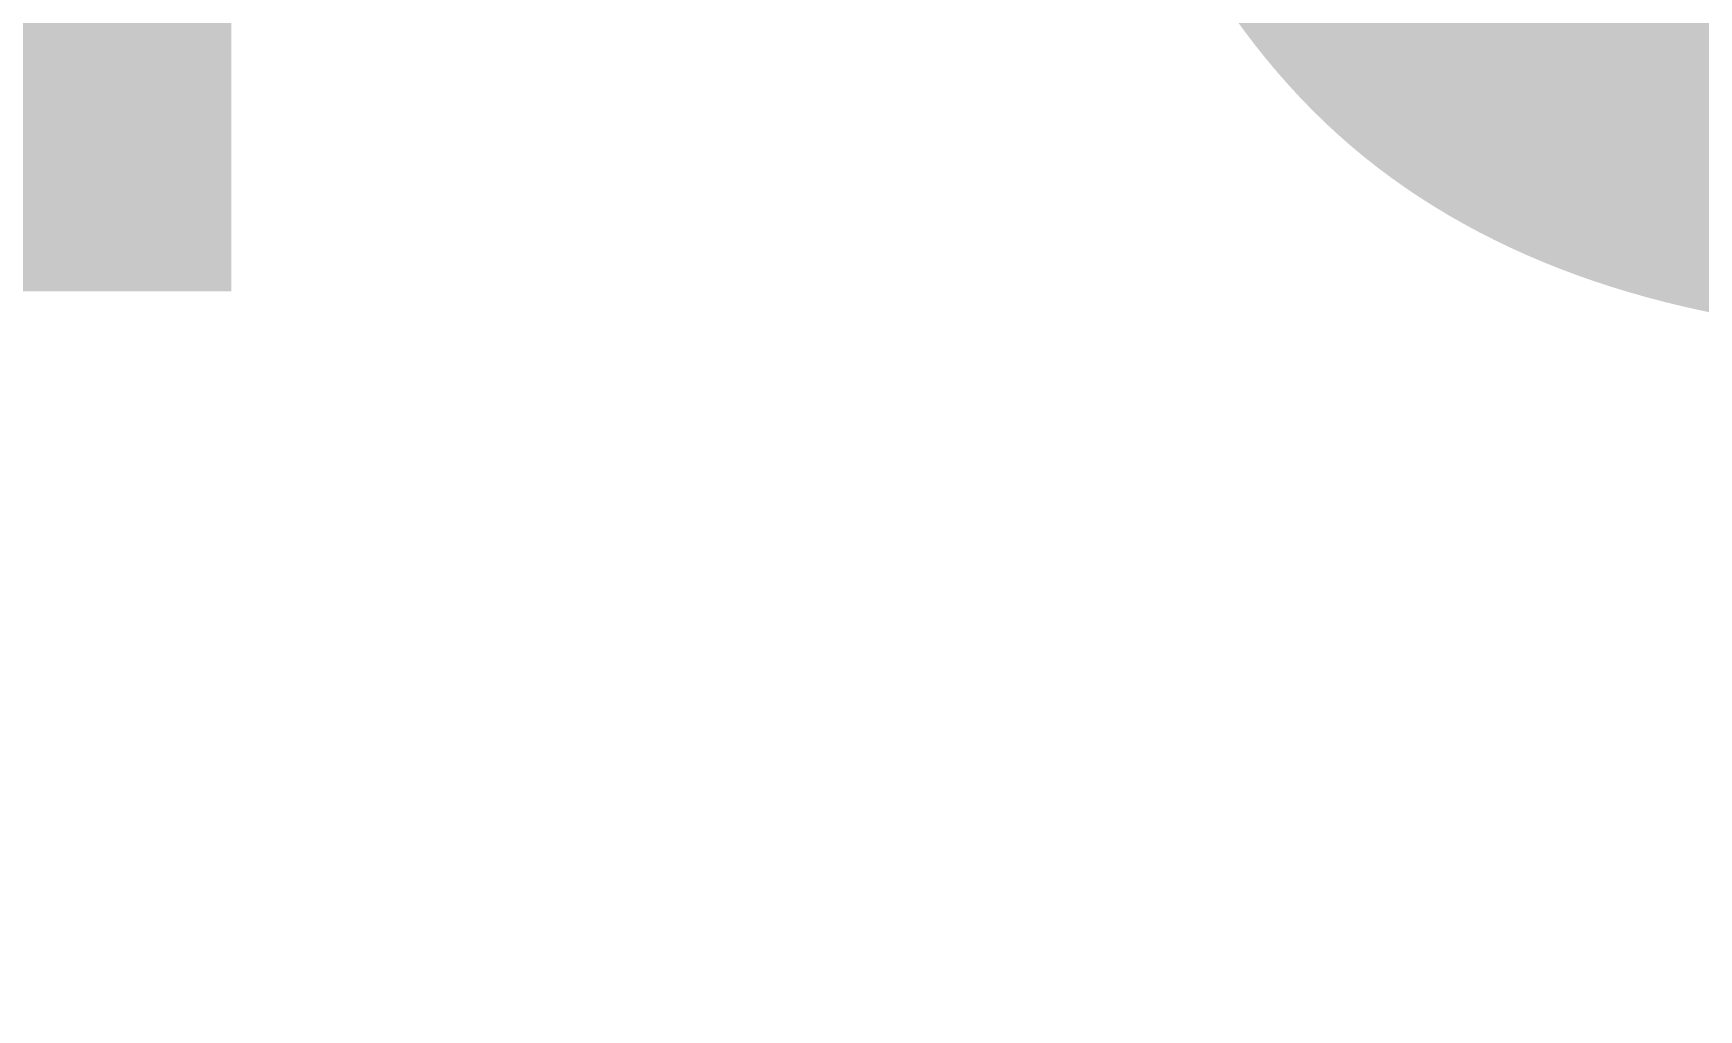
# Model space of a CAD drawing. Header units: millimetres. Extents: x -176651 to 424033, y -469666 to 486614.
# Drawn here: x 228107 to 228760, y 58817 to 59201 of the extents above; entities that cross this region are included whole.
import ezdxf
from ezdxf import colors
from ezdxf.entities.mleader import LeaderData, LeaderLine
from ezdxf.math import Vec2, Vec3

# ---------------------------------------------------------------- set-up
doc = ezdxf.new("R2010")
doc.units = ezdxf.units.MM
doc.linetypes.add('1625_West Villa$0$DASHED', pattern=[0.75, 0.5, -0.25])
for name, color, linetype in [('1625_West Villa$0$ad-Elevation 10', 8, 'Continuous'), ('1625_West Villa$0$ad-Furniture', 8, 'Continuous'), ('Site Levels$0$ad-Lvl-Entance road', 4, 'Continuous'), ('Site Levels$0$ad-Lvl-Plinth', 30, 'Continuous')]:
    doc.layers.add(name, color=color, linetype=linetype)
doc.layers.add('1625_West Villa$0$ad-Landscape', color=8, linetype='Continuous', lineweight=35)
doc.styles.add('Site Levels$0$Sections_The woods Site plan_Entrances$0$Standard', font='arial.ttf')
doc.styles.add('Site Levels$0$Standard', font='arial.ttf')

# ---------------------------------------------------------------- blocks, each defined once
blk = doc.blocks.new('1625_West Villa$0$A$C279134A6')
at = {"layer": '1625_West Villa$0$ad-Landscape', "linetype": 'Continuous'}
for p, q in [((333.14, 760.24), (359.9, 815.03)), ((313.08, 712.49), (317.12, 804.75)), ((185.45, 683.31), (169.64, 750.19))]:
    blk.add_line(p, q, dxfattribs=at)
for points in [[(431.16, 819.12), (431.03, 819.65), (430.9, 820.18), (430.78, 820.7), (430.69, 821.21), (430.61, 821.7), (430.56, 822.19), (430.53, 822.67), (430.54, 823.13), (430.59, 823.58), (430.68, 824.02), (430.83, 824.46), (431.06, 824.89), (431.36, 825.33), (431.77, 825.78), (432.28, 826.24), (432.91, 826.71), (433.68, 827.21), (434.64, 827.74), (435.84, 828.33), (437.34, 828.97), (439.19, 829.69), (441.45, 830.5), (444.18, 831.41), (447.42, 832.44)], [(431.16, 819.12), (432.34, 818.3), (433.34, 817.65), (434.21, 817.15), (434.94, 816.8), (435.58, 816.56), (436.14, 816.41), (436.64, 816.34), (437.11, 816.33), (437.56, 816.36), (438, 816.44), (438.44, 816.58), (438.88, 816.78), (439.33, 817.08), (439.79, 817.46), (440.27, 817.96), (440.77, 818.57), (441.3, 819.33), (441.87, 820.26), (442.51, 821.42), (443.23, 822.87), (444.07, 824.64), (445.03, 826.8), (446.14, 829.38), (447.42, 832.44)], [(300.11, 802.13), (299.97, 802.67), (299.85, 803.19), (299.73, 803.71), (299.63, 804.22), (299.56, 804.72), (299.51, 805.2), (299.48, 805.68), (299.49, 806.14), (299.53, 806.59), (299.63, 807.03), (299.78, 807.47), (300, 807.9), (300.31, 808.34), (300.72, 808.79), (301.23, 809.25), (301.86, 809.72), (302.63, 810.22), (303.59, 810.76), (304.79, 811.34), (306.29, 811.98), (308.14, 812.7), (310.4, 813.51), (313.12, 814.42), (316.37, 815.45)], [(300.11, 802.13), (301.29, 801.31), (302.29, 800.66), (303.15, 800.16), (303.89, 799.81), (304.53, 799.57), (305.09, 799.42), (305.59, 799.36), (306.05, 799.34), (306.5, 799.37), (306.95, 799.45), (307.39, 799.59), (307.83, 799.8), (308.28, 800.09), (308.74, 800.48), (309.22, 800.97), (309.72, 801.59), (310.24, 802.34), (310.82, 803.27), (311.45, 804.43), (312.18, 805.88), (313.01, 807.65), (313.98, 809.81), (315.09, 812.39), (316.37, 815.45)], [(361.29, 795.78), (361.16, 796.32), (361.03, 796.84), (360.91, 797.36), (360.82, 797.87), (360.74, 798.37), (360.69, 798.85), (360.66, 799.33), (360.67, 799.79), (360.72, 800.24), (360.81, 800.68), (360.96, 801.12), (361.19, 801.55), (361.49, 801.99), (361.9, 802.44), (362.41, 802.9), (363.04, 803.37), (363.81, 803.87), (364.77, 804.41), (365.97, 804.99), (367.47, 805.63), (369.32, 806.35), (371.58, 807.16), (374.31, 808.07), (377.55, 809.1)], [(361.29, 795.78), (362.47, 794.96), (363.47, 794.31), (364.33, 793.81), (365.07, 793.46), (365.71, 793.22), (366.27, 793.07), (366.77, 793.01), (367.24, 792.99), (367.69, 793.02), (368.13, 793.1), (368.57, 793.24), (369.01, 793.45), (369.46, 793.74), (369.92, 794.13), (370.4, 794.62), (370.9, 795.24), (371.43, 795.99), (372, 796.92), (372.64, 798.08), (373.36, 799.53), (374.2, 801.3), (375.16, 803.46), (376.27, 806.04), (377.55, 809.1)], [(497.76, 775.48), (497.62, 776.02), (497.49, 776.54), (497.38, 777.06), (497.28, 777.57), (497.21, 778.07), (497.15, 778.55), (497.13, 779.03), (497.14, 779.49), (497.18, 779.94), (497.28, 780.38), (497.43, 780.82), (497.65, 781.25), (497.96, 781.69), (498.36, 782.14), (498.88, 782.6), (499.51, 783.07), (500.28, 783.57), (501.24, 784.11), (502.44, 784.69), (503.94, 785.33), (505.79, 786.05), (508.05, 786.86), (510.77, 787.78), (514.02, 788.81)], [(497.76, 775.48), (498.94, 774.66), (499.94, 774.01), (500.8, 773.52), (501.54, 773.16), (502.18, 772.92), (502.74, 772.77), (503.24, 772.71), (503.7, 772.69), (504.15, 772.72), (504.6, 772.8), (505.04, 772.94), (505.48, 773.15), (505.93, 773.44), (506.39, 773.83), (506.87, 774.32), (507.37, 774.94), (507.89, 775.69), (508.47, 776.62), (509.1, 777.79), (509.83, 779.23), (510.66, 781), (511.63, 783.16), (512.74, 785.74), (514.02, 788.81)], [(570.36, 752.3), (569.53, 751.12), (568.88, 750.11), (568.39, 749.25), (568.03, 748.52), (567.79, 747.88), (567.65, 747.32), (567.58, 746.82), (567.57, 746.35), (567.6, 745.9), (567.68, 745.46), (567.81, 745.02), (568.02, 744.57), (568.31, 744.13), (568.7, 743.66), (569.2, 743.19), (569.81, 742.69), (570.56, 742.16), (571.5, 741.59), (572.66, 740.95), (574.1, 740.23), (575.88, 739.39), (578.03, 738.43), (580.62, 737.32), (583.68, 736.04)], [(570.36, 752.3), (570.89, 752.43), (571.42, 752.56), (571.94, 752.68), (572.44, 752.77), (572.94, 752.85), (573.43, 752.9), (573.9, 752.93), (574.37, 752.92), (574.82, 752.87), (575.26, 752.78), (575.69, 752.63), (576.13, 752.4), (576.57, 752.1), (577.01, 751.69), (577.47, 751.18), (577.95, 750.55), (578.45, 749.78), (578.98, 748.82), (579.56, 747.62), (580.21, 746.12), (580.93, 744.27), (581.74, 742.01), (582.65, 739.28), (583.68, 736.04)], [(457.88, 740.61), (457.08, 738.75), (456.48, 737.18), (456.04, 735.86), (455.76, 734.74), (455.61, 733.79), (455.58, 732.98), (455.62, 732.28), (455.74, 731.63), (455.91, 731.02), (456.14, 730.43), (456.46, 729.86), (456.87, 729.31), (457.4, 728.77), (458.07, 728.25), (458.89, 727.74), (459.88, 727.23), (461.06, 726.72), (462.48, 726.21), (464.21, 725.69), (466.3, 725.16), (468.79, 724.62), (471.75, 724.06), (475.24, 723.47), (479.31, 722.85)], [(457.88, 740.61), (458.58, 740.95), (459.27, 741.28), (459.94, 741.58), (460.62, 741.86), (461.28, 742.11), (461.94, 742.32), (462.58, 742.49), (463.22, 742.61), (463.86, 742.68), (464.49, 742.67), (465.13, 742.59), (465.8, 742.4), (466.49, 742.11), (467.22, 741.68), (468, 741.11), (468.83, 740.37), (469.74, 739.46), (470.72, 738.3), (471.81, 736.84), (473.01, 735.02), (474.35, 732.78), (475.83, 730.04), (477.48, 726.75), (479.31, 722.85)], [(326.61, 591.55), (193.35, 662.62), (145.49, 732.73)], [(254.35, 734.17), (253.55, 732.32), (252.94, 730.75), (252.51, 729.42), (252.23, 728.3), (252.08, 727.36), (252.04, 726.55), (252.09, 725.84), (252.21, 725.19), (252.38, 724.58), (252.61, 723.99), (252.92, 723.43), (253.34, 722.88), (253.87, 722.34), (254.53, 721.82), (255.35, 721.3), (256.34, 720.79), (257.52, 720.28), (258.95, 719.77), (260.68, 719.26), (262.76, 718.73), (265.26, 718.19), (268.22, 717.62), (271.71, 717.03), (275.78, 716.42)], [(254.35, 734.17), (255.04, 734.52), (255.73, 734.84), (256.41, 735.15), (257.08, 735.43), (257.75, 735.67), (258.4, 735.88), (259.05, 736.05), (259.69, 736.17), (260.32, 736.24), (260.96, 736.24), (261.6, 736.15), (262.26, 735.97), (262.95, 735.67), (263.68, 735.24), (264.46, 734.67), (265.3, 733.94), (266.2, 733.02), (267.19, 731.86), (268.28, 730.41), (269.48, 728.59), (270.81, 726.34), (272.3, 723.61), (273.95, 720.32), (275.78, 716.42)], [(631.15, 722.27), (631.68, 722.4), (632.2, 722.53), (632.72, 722.65), (633.23, 722.74), (633.73, 722.82), (634.22, 722.87), (634.69, 722.9), (635.15, 722.89), (635.6, 722.84), (636.04, 722.75), (636.48, 722.6), (636.92, 722.37), (637.35, 722.07), (637.8, 721.66), (638.26, 721.15), (638.74, 720.52), (639.24, 719.75), (639.77, 718.79), (640.35, 717.59), (640.99, 716.09), (641.71, 714.24), (642.52, 711.98), (643.44, 709.25), (644.47, 706.01)], [(631.15, 722.27), (630.32, 721.09), (629.67, 720.08), (629.18, 719.22), (628.82, 718.49), (628.58, 717.85), (628.44, 717.29), (628.37, 716.79), (628.36, 716.32), (628.39, 715.87), (628.46, 715.43), (628.6, 714.99), (628.81, 714.54), (629.1, 714.1), (629.49, 713.63), (629.98, 713.16), (630.6, 712.66), (631.35, 712.13), (632.28, 711.56), (633.45, 710.92), (634.89, 710.2), (636.67, 709.36), (638.82, 708.4), (641.4, 707.29), (644.47, 706.01)], [(558.44, 705.13), (556.59, 705.93), (555.02, 706.53), (553.69, 706.97), (552.57, 707.25), (551.63, 707.4), (550.82, 707.44), (550.11, 707.39), (549.46, 707.27), (548.85, 707.1), (548.26, 706.87), (547.69, 706.55), (547.14, 706.14), (546.61, 705.61), (546.08, 704.94), (545.57, 704.12), (545.06, 703.14), (544.55, 701.95), (544.04, 700.53), (543.52, 698.8), (543, 696.72), (542.45, 694.22), (541.89, 691.26), (541.3, 687.77), (540.68, 683.7)], [(244.05, 687.63), (243.91, 688.16), (243.78, 688.68), (243.67, 689.2), (243.57, 689.71), (243.49, 690.21), (243.44, 690.7), (243.42, 691.17), (243.43, 691.63), (243.47, 692.08), (243.56, 692.52), (243.72, 692.96), (243.94, 693.4), (244.25, 693.83), (244.65, 694.28), (245.16, 694.74), (245.79, 695.22), (246.56, 695.72), (247.52, 696.25), (248.72, 696.83), (250.22, 697.48), (252.07, 698.2), (254.33, 699), (257.06, 699.92), (260.3, 700.95)], [(244.05, 687.63), (245.22, 686.8), (246.23, 686.15), (247.09, 685.66), (247.83, 685.3), (248.46, 685.06), (249.02, 684.92), (249.52, 684.85), (249.99, 684.84), (250.44, 684.87), (250.88, 684.94), (251.32, 685.08), (251.77, 685.29), (252.22, 685.58), (252.68, 685.97), (253.15, 686.46), (253.65, 687.08), (254.18, 687.83), (254.75, 688.76), (255.39, 689.93), (256.12, 691.37), (256.95, 693.15), (257.91, 695.3), (259.02, 697.88), (260.3, 700.95)], [(316.25, 690.18), (316.11, 690.71), (315.98, 691.24), (315.87, 691.75), (315.77, 692.26), (315.69, 692.76), (315.64, 693.25), (315.62, 693.72), (315.63, 694.19), (315.67, 694.64), (315.76, 695.08), (315.92, 695.51), (316.14, 695.95), (316.45, 696.39), (316.85, 696.83), (317.36, 697.29), (317.99, 697.77), (318.77, 698.27), (319.72, 698.8), (320.92, 699.38), (322.42, 700.03), (324.28, 700.75), (326.54, 701.56), (329.26, 702.47), (332.5, 703.5)], [(316.25, 690.18), (317.42, 689.35), (318.43, 688.7), (319.29, 688.21), (320.03, 687.85), (320.66, 687.61), (321.22, 687.47), (321.72, 687.4), (322.19, 687.39), (322.64, 687.42), (323.09, 687.49), (323.53, 687.63), (323.97, 687.84), (324.42, 688.13), (324.88, 688.52), (325.36, 689.02), (325.85, 689.63), (326.38, 690.38), (326.95, 691.31), (327.59, 692.48), (328.32, 693.92), (329.15, 695.7), (330.11, 697.85), (331.22, 700.44), (332.5, 703.5)], [(403.22, 695.44), (403.92, 695.78), (404.6, 696.11), (405.28, 696.42), (405.95, 696.7), (406.62, 696.94), (407.27, 697.15), (407.92, 697.32), (408.56, 697.44), (409.19, 697.51), (409.83, 697.51), (410.47, 697.42), (411.13, 697.24), (411.83, 696.94), (412.56, 696.51), (413.34, 695.94), (414.17, 695.21), (415.08, 694.29), (416.06, 693.13), (417.15, 691.68), (418.35, 689.86), (419.69, 687.61), (421.17, 684.87), (422.82, 681.59), (424.65, 677.69)], [(558.44, 705.13), (558.78, 704.43), (559.11, 703.75), (559.41, 703.07), (559.69, 702.39), (559.94, 701.73), (560.15, 701.07), (560.32, 700.43), (560.44, 699.79), (560.51, 699.15), (560.51, 698.52), (560.42, 697.88), (560.24, 697.21), (559.94, 696.52), (559.51, 695.79), (558.94, 695.01), (558.2, 694.18), (557.29, 693.27), (556.13, 692.29), (554.68, 691.2), (552.86, 690), (550.61, 688.66), (547.87, 687.18), (544.59, 685.53), (540.68, 683.7)], [(194.9, 691.63), (194.1, 689.78), (193.49, 688.2), (193.06, 686.88), (192.78, 685.76), (192.63, 684.82), (192.59, 684.01), (192.64, 683.3), (192.76, 682.65), (192.93, 682.04), (193.16, 681.45), (193.47, 680.88), (193.89, 680.33), (194.42, 679.8), (195.08, 679.27), (195.9, 678.76), (196.89, 678.25), (198.07, 677.74), (199.5, 677.23), (201.23, 676.71), (203.31, 676.18), (205.81, 675.64), (208.77, 675.08), (212.26, 674.49), (216.33, 673.87)], [(194.9, 691.63), (195.59, 691.97), (196.28, 692.3), (196.96, 692.6), (197.63, 692.88), (198.3, 693.13), (198.95, 693.34), (199.6, 693.51), (200.24, 693.63), (200.87, 693.7), (201.51, 693.69), (202.15, 693.61), (202.81, 693.43), (203.5, 693.13), (204.24, 692.7), (205.01, 692.13), (205.85, 691.39), (206.75, 690.48), (207.74, 689.32), (208.83, 687.86), (210.03, 686.04), (211.36, 683.8), (212.85, 681.06), (214.5, 677.77), (216.33, 673.87)], [(403.22, 695.44), (402.42, 693.59), (401.81, 692.02), (401.38, 690.69), (401.1, 689.57), (400.95, 688.63), (400.91, 687.82), (400.96, 687.11), (401.08, 686.46), (401.25, 685.85), (401.48, 685.26), (401.8, 684.69), (402.21, 684.14), (402.74, 683.61), (403.41, 683.09), (404.23, 682.57), (405.21, 682.06), (406.4, 681.55), (407.82, 681.04), (409.55, 680.53), (411.63, 680), (414.13, 679.45), (417.09, 678.89), (420.58, 678.3), (424.65, 677.69)], [(148.29, 663.35), (148.3, 663.81), (148.34, 664.26), (148.44, 664.7), (148.59, 665.14), (148.81, 665.57), (149.12, 666.01), (149.52, 666.46), (150.03, 666.92), (150.67, 667.39), (151.44, 667.89), (152.39, 668.43), (153.6, 669.01), (155.09, 669.65), (156.95, 670.37), (159.21, 671.18), (161.93, 672.09), (165.17, 673.12)], [(160.26, 662.1), (160.99, 663.55), (161.82, 665.32), (162.78, 667.48), (163.89, 670.06), (165.17, 673.12)], [(679.4, 672.59), (678.57, 671.41), (677.92, 670.41), (677.43, 669.54), (677.07, 668.81), (676.83, 668.17), (676.69, 667.61), (676.62, 667.11), (676.61, 666.64), (676.64, 666.19), (676.72, 665.75), (676.85, 665.31), (677.06, 664.87), (677.35, 664.42), (677.74, 663.96), (678.24, 663.48)], [(679.4, 672.59), (679.93, 672.72), (680.46, 672.85), (680.97, 672.97), (681.48, 673.06), (681.98, 673.14), (682.47, 673.19), (682.94, 673.22), (683.41, 673.21), (683.86, 673.16), (684.3, 673.07), (684.73, 672.92), (685.17, 672.69), (685.61, 672.39), (686.05, 671.98), (686.51, 671.47), (686.99, 670.84), (687.49, 670.07), (688.02, 669.11), (688.6, 667.91), (689.25, 666.41), (689.97, 664.56), (690.78, 662.3)]]:
    blk.add_lwpolyline(points, dxfattribs=at)
for centre, radius, start, end in [((389.86, 679.23), 155.43, 120.80412, 186.68563), ((-673.29, 960.82), 1020.98, 340.94432, 351.65172), ((695.56, 561.69), 338.69, 133.19447, 174.91323), ((99.95, 772.98), 295.58, 344.65268, 7.94044), ((346.5, 833.1), 89.05, 306.61054, 345.04548), ((374.9, 895.99), 147.38, 288.81653, 320.50333), ((141.27, 1090.56), 464.83, 301.6227, 321.10353), ((172.14, 733.76), 67.87, 351.75756, 43.68018), ((418.22, 805.84), 154.97, 347.08107, 348.0944), ((705.58, 739.92), 139.86, 167.08107, 227.74147), ((128.18, 673.55), 110.38, 14.28758, 54.1159), ((645.48, 738.56), 50.42, 158.55305, 230.17001), ((732.49, 664.75), 124.35, 143.68534, 211.3784), ((83.37, 661.19), 59.23, 335.04444, 51.65457), ((124.46, 703.8), 34.97, 211.19428, 298.93238), ((635.68, 723.57), 59.23, 245.04444, 321.65457)]:
    blk.add_arc(centre, radius, start, end, dxfattribs=at)
blk = doc.blocks.new('1625_West Villa$0$zw$DAD3')
at = {"transparency": 33554610}
h = blk.add_hatch(dxfattribs=at)
h.set_pattern_fill('DOTS', color=35, scale=20, angle=360)
h.set_pattern_definition([(360, (-800139.518, 271344.397), (15.875, 31.75), [0, -31.75])])
h.paths.add_polyline_path([(450, -2530), (2915, -2530), (2915, -450), (450, -450)])
at = {"layer": '1625_West Villa$0$ad-Elevation 10', "linetype": '1625_West Villa$0$DASHED'}
for points in [[(2193.33, 0), (2193.33, -2980)], [(2293.33, 0), (2293.33, -2980)]]:
    blk.add_lwpolyline(points, dxfattribs=at)
at = {"layer": '1625_West Villa$0$ad-Elevation 10'}
blk.add_lwpolyline([(450, -2530), (2915, -2530), (2915, -450), (450, -450)], close=True, dxfattribs=at)
at = {"layer": '1625_West Villa$0$ad-Landscape', "xscale": -0.7689692653037794, "yscale": 0.7689692653037794, "zscale": 0.7689692653037794, "rotation": 180}
blk.add_blockref('1625_West Villa$0$A$C279134A6', (1775.58, -1779.13), dxfattribs=at)
blk = doc.blocks.new('1625_West Villa$0$zw$66EE')
at = {"layer": '1625_West Villa$0$ad-Furniture', "rotation": 359.9999999999997}
blk.add_blockref('1625_West Villa$0$zw$DAD3', (3610, 8185), dxfattribs=at)
blk = doc.blocks.new('1625_West Villa')
at = {"layer": '1625_West Villa$0$ad-Furniture'}
blk.add_blockref('1625_West Villa$0$zw$66EE', (0, 0), dxfattribs=at)
blk = doc.blocks.new("All Plot's Villa Plans")
at = {"ltscale": 5}
blk.add_blockref('1625_West Villa', (222742.28, 53304.9), dxfattribs=at)
blk = doc.blocks.new('Site Levels$0$zw$63CD')
at = {"layer": 'Site Levels$0$ad-Lvl-Plinth', "insert": (236117.3, -39693.3), "char_height": 1269.9849, "width": 5416.267, "attachment_point": 5, "style": 'Site Levels$0$Sections_The woods Site plan_Entrances$0$Standard', "bg_fill": 19, "box_fill_scale": 1.5, "bg_fill_color": 257, "bg_fill_transparency": 0}
blk.add_mtext('\\pxt4;497.54', dxfattribs=at)
blk = doc.blocks.new('Site Levels$0$zw$1B0B')
at = {"layer": 'Site Levels$0$ad-Lvl-Entance road'}
ml = blk.add_multileader_mtext('Standard', dxfattribs=at)
ml.set_content('{\\fArial|b1|i0|c0|p34;496.79}', color=256, style='Site Levels$0$Standard')
ml.set_leader_properties()
ml.build(insert=Vec2(0, 0))
ml.multileader.update_dxf_attribs({"has_text_frame": 1, "arrow_head_size": 1219.19, "scale": 12})
ctx = ml.context
ctx.base_point, ctx.scale, ctx.char_height, ctx.arrow_head_size, ctx.landing_gap_size, ctx.plane_origin = Vec3(215314.49, -39776.37), 12, 1219.1855, 1219.19, 609.59, Vec3(213475.22, -35056.15)
notes = []
notes.append((ctx, [(0, (1, 1, 0), (214469.52, -39776.37), (1, 0), 844.97, [(0, [(213475.22, -35056.15)], 0, [])])]))
ctx.mtext.insert, ctx.mtext.width, ctx.mtext.defined_height, ctx.mtext.flow_direction = Vec3(215924.08, -39155.97), 5138.4893, 1392.36, 5
ctx.mtext.has_bg_fill, ctx.mtext.bg_color, ctx.mtext.bg_scale_factor, ctx.mtext.bg_transparency, ctx.mtext.use_window_bg_color = 1, -1027028792, 1.5, 0, 1
for ctx, leaders in notes:
    for number, flags, end, landing, length, lines in leaders:
        leader = LeaderData()
        leader.index, (leader.has_last_leader_line, leader.has_dogleg_vector, leader.attachment_direction) = number, flags
        leader.last_leader_point, leader.dogleg_vector, leader.dogleg_length = Vec3(end), Vec3(landing), length
        for number, points, colour, breaks in lines:
            line = LeaderLine()
            line.index, line.vertices, line.color, line.breaks = number, Vec3.list(points), colors.encode_raw_color(colour), breaks
            leader.lines.append(line)
        ctx.leaders.append(leader)
blk = doc.blocks.new('Site Levels')
at = {"layer": 'Site Levels$0$ad-Lvl-Entance road', "ltscale": 5}
blk.add_blockref('Site Levels$0$zw$1B0B', (-5982.94, 99418.55), dxfattribs=at)
at = {"layer": 'Site Levels$0$ad-Lvl-Plinth', "ltscale": 5}
blk.add_blockref('Site Levels$0$zw$63CD', (-5982.94, 99418.55), dxfattribs=at)

msp = doc.modelspace()

# ---------------------------------------------------------------- block references
at = {"ltscale": 5}
msp.add_blockref("All Plot's Villa Plans", (0, 0), dxfattribs=at)

# ---------------------------------------------------------------- next in the draw order: block references
msp.add_blockref('Site Levels', (0, 0), dxfattribs=at)

doc.saveas('drawing.dxf')
